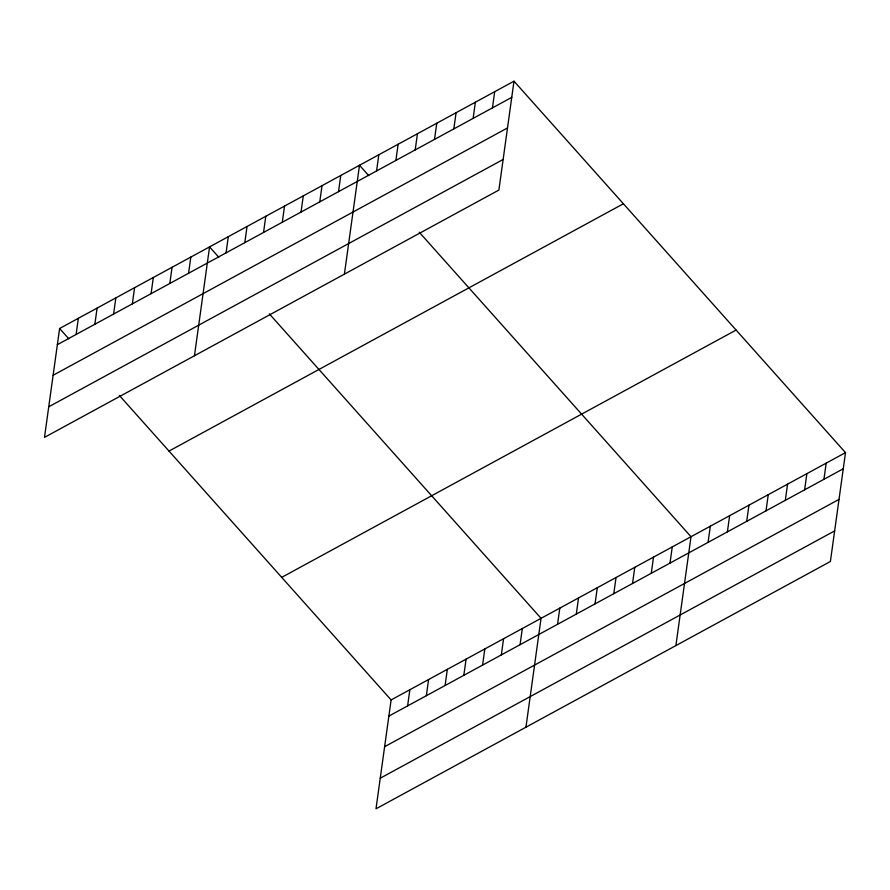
<?xml version="1.0" encoding="UTF-8"?>
<svg xmlns="http://www.w3.org/2000/svg" width="890" height="890" viewBox="0 0 890 890"><rect width="100%" height="100%" fill="white"/><g stroke="black" fill="none" stroke-linecap="round" stroke-linejoin="round"><path stroke-width="1.33" d="M59.608 328.499L44.5 437.368L498.889 190.06L513.997 81.19L59.608 328.499L68.797 338.801M76.106 334.473L78.353 318.297M94.852 324.272L97.099 308.096M113.597 314.07L115.834 297.894M132.343 303.868L134.579 287.693M151.078 293.667L153.325 277.491M169.823 283.465L172.07 267.289M188.569 273.263L190.816 257.088M194.454 355.755L209.562 246.886L218.751 257.188M226.06 252.86L228.296 236.684M244.806 242.659L247.042 226.483M263.54 232.457L265.787 216.281M282.286 222.255L284.533 206.08M301.031 212.054L303.279 195.878M319.777 201.852L322.024 185.676M338.523 191.65L340.77 175.475M344.397 274.153L359.504 165.273L368.705 175.575M376.57 170.936L378.817 154.76M395.883 160.422L398.13 144.247M415.196 149.921L417.443 133.745M434.509 139.407L436.756 123.232M453.822 128.894L456.069 112.718M119.36 395.449L391.111 699.941L376.003 808.81L830.392 561.501L845.5 452.632L513.997 81.19M473.135 118.381L475.382 102.205M407.609 705.915L409.845 689.739M492.448 107.868L494.695 91.703M426.343 695.713L428.591 679.537M445.089 685.511L447.336 669.336M463.835 675.31L466.082 659.134M482.58 665.108L484.828 648.932M501.326 654.906L503.573 638.731M520.072 644.705L522.308 628.529M525.946 727.197L541.053 618.327L269.314 313.836M557.552 624.302L559.799 608.126M576.297 614.1L578.544 597.924M595.043 603.898L597.29 587.723M613.788 593.697L616.036 577.521M632.534 583.495L634.77 567.319M651.269 573.294L653.516 557.118M670.014 563.092L672.261 546.916M675.899 645.584L691.007 536.715L419.257 232.223M708.073 542.377L710.32 526.201M727.386 531.864L729.633 515.688M746.699 521.351L748.946 505.186M766.012 510.849L768.248 494.673M785.325 500.336L787.561 484.16M804.627 489.823L806.874 473.647M823.94 479.31L826.187 463.134M57.361 344.675L511.761 97.366M53.122 375.269L507.511 127.949M48.75 406.786L503.139 159.477M169 451.074L623.401 203.766M281.707 577.365L736.108 330.057M391.111 699.941L845.5 452.632M388.863 716.116L843.253 468.796M384.614 746.699L839.014 499.39M380.241 778.216L834.642 530.907"/></g></svg>
